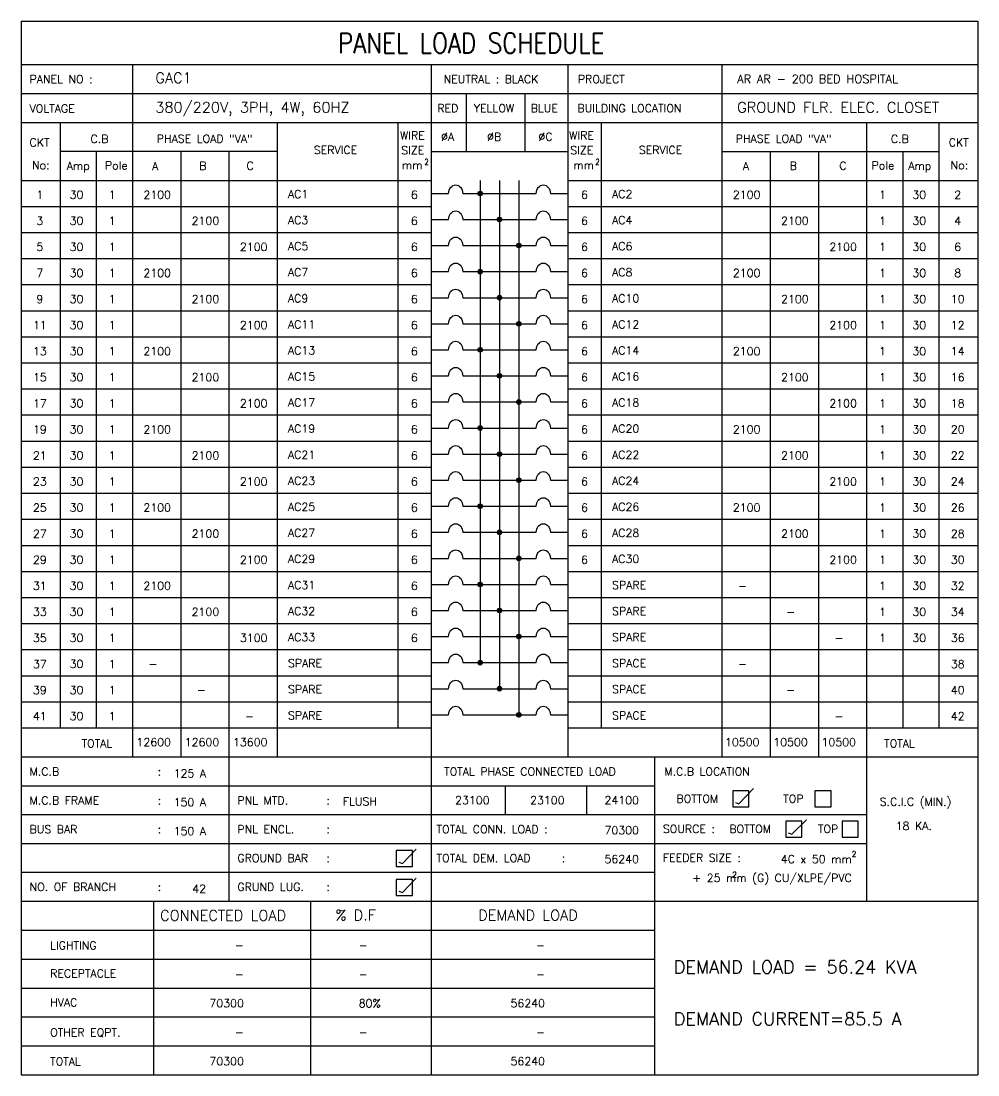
# Model space of a CAD drawing. Extents: x -146780 to -146669, y -1542 to -1454.
# Drawn here: x -146770.75 to -146749.96, y -1482.62 to -1459.73 of the extents above; entities that cross this region are included whole.
import ezdxf
from ezdxf.enums import TextEntityAlignment as Align

# ---------------------------------------------------------------- set-up
doc = ezdxf.new("R2010")
doc.units = 0
doc.header["$MEASUREMENT"] = 0
doc.layers.add('E-TXT', color=2, linetype='CONTINUOUS')
doc.layers.add('PANEL', color=2, linetype='CONTINUOUS')
doc.styles.add('ROMANS', font='ROMANS.shx', dxfattribs={"height": 0.4})
pattern_1 = [(315, (58272.155677, 581.841381), (0.00864749998874, 0.00864749998874), [])]
pattern_2 = [(315, (58272.155677, 580.14324), (0.00864749998874, 0.00864749998874), [])]
pattern_3 = [(315, (58272.155677, 578.445099), (0.00864749998874, 0.00864749998874), [])]
pattern_4 = [(315, (58272.155677, 576.746957), (0.00864749998874, 0.00864749998874), [])]
pattern_5 = [(315, (58272.155677, 575.048816), (0.00864749998874, 0.00864749998874), [])]
pattern_6 = [(315, (58272.155677, 573.350675), (0.00864749998874, 0.00864749998874), [])]

msp = doc.modelspace()

# ---------------------------------------------------------------- hatches: boundary and pattern name
at = {"layer": 'PANEL', "linetype": 'Continuous'}
h = msp.add_hatch(dxfattribs=at)
h.set_pattern_fill('ANSI31', color=256, scale=0.068485, angle=406.041, style=0)
h.set_pattern_definition([(91.040959325, (58272.155677, 581.841381), (-0.00855917542476, -0.00015552164567), [])])
h.paths.add_polyline_path([(-146760.821, -1463.477, 1), (-146760.723, -1463.477, 1)])
h = msp.add_hatch(dxfattribs=at)
h.set_pattern_fill('ANSI31', color=256, scale=0.097835, angle=270, style=0)
h.set_pattern_definition(pattern_1)
h.paths.add_polyline_path([(-146760.402, -1464.043, 1), (-146760.304, -1464.043, 1)])
h = msp.add_hatch(dxfattribs=at)
h.set_pattern_fill('ANSI31', color=256, scale=0.097835, angle=270, style=0)
h.set_pattern_definition(pattern_1)
h.paths.add_polyline_path([(-146759.885, -1464.609, 1), (-146759.982, -1464.609, 1)])
h = msp.add_hatch(dxfattribs=at)
h.set_pattern_fill('ANSI31', color=256, scale=0.097835, angle=270, style=0)
h.set_pattern_definition(pattern_1)
h.paths.add_polyline_path([(-146760.723, -1465.175, 1), (-146760.821, -1465.175, 1)])
h = msp.add_hatch(dxfattribs=at)
h.set_pattern_fill('ANSI31', color=256, scale=0.097835, angle=270, style=0)
h.set_pattern_definition(pattern_1)
h.paths.add_polyline_path([(-146760.304, -1465.741, 1), (-146760.402, -1465.741, 1)])
h = msp.add_hatch(dxfattribs=at)
h.set_pattern_fill('ANSI31', color=256, scale=0.097835, angle=270, style=0)
h.set_pattern_definition(pattern_1)
h.paths.add_polyline_path([(-146759.885, -1466.307, 1), (-146759.982, -1466.307, 1)])
h = msp.add_hatch(dxfattribs=at)
h.set_pattern_fill('ANSI31', color=256, scale=0.097835, angle=270, style=0)
h.set_pattern_definition(pattern_2)
h.paths.add_polyline_path([(-146760.723, -1466.873, 1), (-146760.821, -1466.873, 1)])
h = msp.add_hatch(dxfattribs=at)
h.set_pattern_fill('ANSI31', color=256, scale=0.097835, angle=270, style=0)
h.set_pattern_definition(pattern_2)
h.paths.add_polyline_path([(-146760.304, -1467.439, 1), (-146760.402, -1467.439, 1)])
h = msp.add_hatch(dxfattribs=at)
h.set_pattern_fill('ANSI31', color=256, scale=0.097835, angle=270, style=0)
h.set_pattern_definition(pattern_2)
h.paths.add_polyline_path([(-146759.885, -1468.005, 1), (-146759.982, -1468.005, 1)])
h = msp.add_hatch(dxfattribs=at)
h.set_pattern_fill('ANSI31', color=256, scale=0.097835, angle=270, style=0)
h.set_pattern_definition(pattern_3)
h.paths.add_polyline_path([(-146760.723, -1468.571, 1), (-146760.821, -1468.571, 1)])
h = msp.add_hatch(dxfattribs=at)
h.set_pattern_fill('ANSI31', color=256, scale=0.097835, angle=270, style=0)
h.set_pattern_definition(pattern_3)
h.paths.add_polyline_path([(-146760.304, -1469.137, 1), (-146760.402, -1469.137, 1)])
h = msp.add_hatch(dxfattribs=at)
h.set_pattern_fill('ANSI31', color=256, scale=0.097835, angle=270, style=0)
h.set_pattern_definition(pattern_3)
h.paths.add_polyline_path([(-146759.885, -1469.703, 1), (-146759.982, -1469.703, 1)])
h = msp.add_hatch(dxfattribs=at)
h.set_pattern_fill('ANSI31', color=256, scale=0.097835, angle=270, style=0)
h.set_pattern_definition(pattern_4)
h.paths.add_polyline_path([(-146760.723, -1470.269, 1), (-146760.821, -1470.269, 1)])
h = msp.add_hatch(dxfattribs=at)
h.set_pattern_fill('ANSI31', color=256, scale=0.097835, angle=270, style=0)
h.set_pattern_definition(pattern_4)
h.paths.add_polyline_path([(-146760.304, -1470.836, 1), (-146760.402, -1470.836, 1)])
h = msp.add_hatch(dxfattribs=at)
h.set_pattern_fill('ANSI31', color=256, scale=0.097835, angle=270, style=0)
h.set_pattern_definition(pattern_4)
h.paths.add_polyline_path([(-146759.885, -1471.402, 1), (-146759.982, -1471.402, 1)])
h = msp.add_hatch(dxfattribs=at)
h.set_pattern_fill('ANSI31', color=256, scale=0.097835, angle=270, style=0)
h.set_pattern_definition(pattern_5)
h.paths.add_polyline_path([(-146760.723, -1471.968, 1), (-146760.821, -1471.968, 1)])
h = msp.add_hatch(dxfattribs=at)
h.set_pattern_fill('ANSI31', color=256, scale=0.097835, angle=270, style=0)
h.set_pattern_definition(pattern_5)
h.paths.add_polyline_path([(-146760.304, -1472.534, 1), (-146760.402, -1472.534, 1)])
h = msp.add_hatch(dxfattribs=at)
h.set_pattern_fill('ANSI31', color=256, scale=0.097835, angle=270, style=0)
h.set_pattern_definition(pattern_5)
h.paths.add_polyline_path([(-146759.885, -1473.1, 1), (-146759.982, -1473.1, 1)])
h = msp.add_hatch(dxfattribs=at)
h.set_pattern_fill('ANSI31', color=256, scale=0.097835, angle=270, style=0)
h.set_pattern_definition(pattern_6)
h.paths.add_polyline_path([(-146760.723, -1473.666, 1), (-146760.821, -1473.666, 1)])
h = msp.add_hatch(dxfattribs=at)
h.set_pattern_fill('ANSI31', color=256, scale=0.097835, angle=270, style=0)
h.set_pattern_definition(pattern_6)
h.paths.add_polyline_path([(-146760.304, -1474.232, 1), (-146760.402, -1474.232, 1)])
h = msp.add_hatch(dxfattribs=at)
h.set_pattern_fill('ANSI31', color=256, scale=0.097835, angle=270, style=0)
h.set_pattern_definition(pattern_6)
h.paths.add_polyline_path([(-146759.885, -1474.798, 1), (-146759.982, -1474.798, 1)])

# ---------------------------------------------------------------- linework, layer by layer
at = {"layer": 'PANEL', "color": 6}
for p, q in [((-146770.748, -1459.735), (-146749.958, -1459.735)), ((-146770.748, -1459.735), (-146770.748, -1482.618)), ((-146749.958, -1459.735), (-146749.958, -1482.618)), ((-146770.748, -1482.618), (-146749.958, -1482.618))]:
    msp.add_line(p, q, dxfattribs=at)
at = {"layer": 'PANEL', "color": 2}
for p, q in [((-146770.748, -1460.678), (-146749.958, -1460.678)), ((-146761.838, -1460.678), (-146761.838, -1475.714)), ((-146758.868, -1460.678), (-146758.868, -1475.714)), ((-146770.748, -1461.936), (-146749.958, -1461.936)), ((-146761.838, -1462.568), (-146758.868, -1462.568)), ((-146770.748, -1475.714), (-146749.958, -1475.714))]:
    msp.add_line(p, q, dxfattribs=at)
at = {"layer": 'PANEL', "color": 11}
for p, q in [((-146768.329, -1460.678), (-146768.329, -1475.714)), ((-146755.522, -1460.678), (-146755.522, -1475.714)), ((-146769.901, -1461.936), (-146769.901, -1475.081)), ((-146765.184, -1461.936), (-146765.184, -1475.714)), ((-146762.563, -1461.936), (-146762.563, -1475.081)), ((-146758.142, -1461.936), (-146758.142, -1475.081)), ((-146752.377, -1461.936), (-146752.377, -1478.844)), ((-146750.805, -1461.936), (-146750.805, -1475.081)), ((-146765.184, -1462.565), (-146769.901, -1462.565)), ((-146769.115, -1462.565), (-146769.115, -1475.081)), ((-146767.28, -1462.565), (-146767.28, -1475.714)), ((-146766.232, -1462.565), (-146766.232, -1478.844)), ((-146755.522, -1462.565), (-146750.805, -1462.565)), ((-146754.473, -1462.565), (-146754.473, -1475.714)), ((-146753.425, -1462.565), (-146753.425, -1475.714)), ((-146751.591, -1462.565), (-146751.591, -1475.081)), ((-146770.748, -1463.194), (-146761.838, -1463.194)), ((-146758.868, -1463.194), (-146749.958, -1463.194)), ((-146770.748, -1463.76), (-146761.838, -1463.76)), ((-146758.868, -1463.76), (-146749.958, -1463.76)), ((-146770.748, -1464.326), (-146761.838, -1464.326)), ((-146758.868, -1464.326), (-146749.958, -1464.326)), ((-146770.748, -1464.892), (-146761.838, -1464.892)), ((-146758.868, -1464.892), (-146749.958, -1464.892)), ((-146770.748, -1465.458), (-146761.838, -1465.458)), ((-146758.868, -1465.458), (-146749.958, -1465.458)), ((-146770.748, -1466.024), (-146761.838, -1466.024)), ((-146758.868, -1466.024), (-146749.958, -1466.024)), ((-146770.748, -1466.59), (-146761.838, -1466.59)), ((-146758.868, -1466.59), (-146749.958, -1466.59)), ((-146770.748, -1467.156), (-146761.838, -1467.156)), ((-146758.868, -1467.156), (-146749.958, -1467.156)), ((-146770.748, -1467.722), (-146761.838, -1467.722)), ((-146758.868, -1467.722), (-146749.958, -1467.722)), ((-146770.748, -1468.288), (-146761.838, -1468.288)), ((-146758.868, -1468.288), (-146749.958, -1468.288)), ((-146770.748, -1468.854), (-146761.838, -1468.854)), ((-146758.868, -1468.854), (-146749.958, -1468.854)), ((-146770.748, -1469.42), (-146761.838, -1469.42)), ((-146758.868, -1469.42), (-146749.958, -1469.42)), ((-146770.748, -1469.986), (-146761.838, -1469.986)), ((-146758.868, -1469.986), (-146749.958, -1469.986)), ((-146770.748, -1470.553), (-146761.838, -1470.553)), ((-146758.868, -1470.553), (-146749.958, -1470.553)), ((-146770.748, -1471.119), (-146761.838, -1471.119)), ((-146758.868, -1471.119), (-146749.958, -1471.119)), ((-146770.748, -1471.685), (-146761.838, -1471.685)), ((-146758.868, -1471.685), (-146749.958, -1471.685)), ((-146770.748, -1472.251), (-146761.838, -1472.251)), ((-146758.868, -1472.251), (-146749.958, -1472.251)), ((-146770.748, -1472.817), (-146761.838, -1472.817)), ((-146758.868, -1472.817), (-146749.958, -1472.817)), ((-146770.748, -1473.383), (-146761.838, -1473.383)), ((-146758.868, -1473.383), (-146749.958, -1473.383)), ((-146770.748, -1473.949), (-146761.838, -1473.949)), ((-146758.868, -1473.949), (-146749.958, -1473.949)), ((-146770.748, -1474.515), (-146761.838, -1474.515)), ((-146758.868, -1474.515), (-146749.958, -1474.515)), ((-146770.748, -1475.081), (-146761.838, -1475.081)), ((-146758.868, -1475.081), (-146749.958, -1475.081)), ((-146761.838, -1475.714), (-146761.838, -1482.618)), ((-146756.986, -1475.714), (-146756.986, -1478.844)), ((-146770.748, -1476.34), (-146756.986, -1476.34)), ((-146760.231, -1476.34), (-146760.231, -1476.966)), ((-146758.461, -1476.34), (-146758.461, -1476.966)), ((-146770.748, -1476.966), (-146752.377, -1476.966)), ((-146770.748, -1477.592), (-146752.377, -1477.592)), ((-146770.748, -1478.218), (-146756.986, -1478.218)), ((-146770.748, -1478.844), (-146749.958, -1478.844)), ((-146767.867, -1478.844), (-146767.867, -1482.618)), ((-146764.458, -1478.844), (-146764.458, -1482.618)), ((-146756.986, -1478.844), (-146756.986, -1482.618)), ((-146770.748, -1479.473), (-146756.986, -1479.473)), ((-146770.748, -1480.102), (-146756.986, -1480.102)), ((-146770.748, -1480.731), (-146756.986, -1480.731)), ((-146770.748, -1481.36), (-146756.986, -1481.36)), ((-146770.748, -1481.989), (-146756.986, -1481.989))]:
    msp.add_line(p, q, dxfattribs=at)
at = {"layer": 'PANEL'}
for p, q in [((-146770.748, -1461.304), (-146749.958, -1461.304)), ((-146761.068, -1462.568), (-146761.068, -1461.304)), ((-146759.792, -1462.568), (-146759.792, -1461.304)), ((-146760.772, -1463.194), (-146760.772, -1473.666)), ((-146760.353, -1463.194), (-146760.353, -1474.232)), ((-146759.933, -1463.194), (-146759.933, -1474.798)), ((-146761.838, -1463.477), (-146761.459, -1463.477)), ((-146761.151, -1463.477), (-146759.555, -1463.477)), ((-146759.247, -1463.477), (-146758.868, -1463.477)), ((-146761.838, -1464.043), (-146761.459, -1464.043)), ((-146761.151, -1464.043), (-146759.555, -1464.043)), ((-146759.247, -1464.043), (-146758.868, -1464.043)), ((-146761.838, -1464.609), (-146761.459, -1464.609)), ((-146761.151, -1464.609), (-146759.555, -1464.609)), ((-146759.247, -1464.609), (-146758.868, -1464.609)), ((-146761.838, -1465.175), (-146761.459, -1465.175)), ((-146761.151, -1465.175), (-146759.555, -1465.175)), ((-146759.247, -1465.175), (-146758.868, -1465.175)), ((-146761.838, -1465.741), (-146761.459, -1465.741)), ((-146761.151, -1465.741), (-146759.555, -1465.741)), ((-146759.247, -1465.741), (-146758.868, -1465.741)), ((-146761.838, -1466.307), (-146761.459, -1466.307)), ((-146761.151, -1466.307), (-146759.555, -1466.307)), ((-146759.247, -1466.307), (-146758.868, -1466.307)), ((-146761.838, -1466.873), (-146761.459, -1466.873)), ((-146761.151, -1466.873), (-146759.555, -1466.873)), ((-146759.247, -1466.873), (-146758.868, -1466.873)), ((-146761.838, -1467.439), (-146761.459, -1467.439)), ((-146761.151, -1467.439), (-146759.555, -1467.439)), ((-146759.247, -1467.439), (-146758.868, -1467.439)), ((-146761.838, -1468.005), (-146761.459, -1468.005)), ((-146761.151, -1468.005), (-146759.555, -1468.005)), ((-146759.247, -1468.005), (-146758.868, -1468.005)), ((-146761.838, -1468.571), (-146761.459, -1468.571)), ((-146761.151, -1468.571), (-146759.555, -1468.571)), ((-146759.247, -1468.571), (-146758.868, -1468.571)), ((-146761.838, -1469.137), (-146761.459, -1469.137)), ((-146761.151, -1469.137), (-146759.555, -1469.137)), ((-146759.247, -1469.137), (-146758.868, -1469.137)), ((-146761.838, -1469.703), (-146761.459, -1469.703)), ((-146761.151, -1469.703), (-146759.555, -1469.703)), ((-146759.247, -1469.703), (-146758.868, -1469.703)), ((-146761.838, -1470.269), (-146761.459, -1470.269)), ((-146761.151, -1470.269), (-146759.555, -1470.269)), ((-146759.247, -1470.269), (-146758.868, -1470.269)), ((-146761.838, -1470.836), (-146761.459, -1470.836)), ((-146761.151, -1470.836), (-146759.555, -1470.836)), ((-146759.247, -1470.836), (-146758.868, -1470.836)), ((-146761.838, -1471.402), (-146761.459, -1471.402)), ((-146761.151, -1471.402), (-146759.555, -1471.402)), ((-146759.247, -1471.402), (-146758.868, -1471.402)), ((-146761.838, -1471.968), (-146761.459, -1471.968)), ((-146761.151, -1471.968), (-146759.555, -1471.968)), ((-146759.247, -1471.968), (-146758.868, -1471.968)), ((-146761.838, -1472.534), (-146761.459, -1472.534)), ((-146761.151, -1472.534), (-146759.555, -1472.534)), ((-146759.247, -1472.534), (-146758.868, -1472.534)), ((-146761.838, -1473.1), (-146761.459, -1473.1)), ((-146761.151, -1473.1), (-146759.555, -1473.1)), ((-146759.247, -1473.1), (-146758.868, -1473.1)), ((-146761.838, -1473.666), (-146761.459, -1473.666)), ((-146761.151, -1473.666), (-146759.555, -1473.666)), ((-146759.247, -1473.666), (-146758.868, -1473.666)), ((-146761.838, -1474.232), (-146761.459, -1474.232)), ((-146761.151, -1474.232), (-146759.555, -1474.232)), ((-146759.247, -1474.232), (-146758.868, -1474.232)), ((-146761.838, -1474.798), (-146761.459, -1474.798)), ((-146761.151, -1474.798), (-146759.555, -1474.798)), ((-146759.247, -1474.798), (-146758.868, -1474.798)), ((-146755.15, -1476.734), (-146754.831, -1476.401)), ((-146755.225, -1476.703), (-146755.15, -1476.734)), ((-146754.003, -1477.389), (-146753.684, -1477.076)), ((-146754.078, -1477.359), (-146754.003, -1477.389)), ((-146762.463, -1478.029), (-146762.164, -1477.717)), ((-146762.538, -1477.999), (-146762.463, -1478.029)), ((-146762.463, -1478.657), (-146762.164, -1478.344)), ((-146762.538, -1478.627), (-146762.463, -1478.657))]:
    msp.add_line(p, q, dxfattribs=at)
at = {"layer": 'PANEL', "color": 11}
for points in [[(-146754.933, -1476.45), (-146755.283, -1476.45), (-146755.283, -1476.8), (-146754.933, -1476.8)], [(-146753.149, -1476.45), (-146753.498, -1476.45), (-146753.498, -1476.8), (-146753.149, -1476.8)], [(-146753.786, -1477.106), (-146754.135, -1477.106), (-146754.135, -1477.455), (-146753.786, -1477.455)], [(-146752.559, -1477.106), (-146752.908, -1477.106), (-146752.908, -1477.455), (-146752.559, -1477.455)], [(-146762.246, -1477.746), (-146762.595, -1477.746), (-146762.595, -1478.095), (-146762.246, -1478.095)], [(-146762.246, -1478.374), (-146762.595, -1478.374), (-146762.595, -1478.723), (-146762.246, -1478.723)]]:
    msp.add_lwpolyline(points, close=True, dxfattribs=at)
at = {"layer": 'PANEL'}
for centre in [(-146760.772, -1463.477), (-146760.353, -1464.043), (-146759.933, -1464.609), (-146760.772, -1465.175), (-146760.353, -1465.741), (-146759.933, -1466.307), (-146760.772, -1466.873), (-146760.353, -1467.439), (-146759.933, -1468.005), (-146760.772, -1468.571), (-146760.353, -1469.137), (-146759.933, -1469.703), (-146760.772, -1470.269), (-146760.353, -1470.836), (-146759.933, -1471.402), (-146760.772, -1471.968), (-146760.353, -1472.534), (-146759.933, -1473.1), (-146760.772, -1473.666), (-146760.353, -1474.232), (-146759.933, -1474.798)]:
    msp.add_circle(centre, 0.0489, dxfattribs=at)
at = {"layer": 'PANEL', "extrusion": (0, 0, -1)}
for centre in [(-146761.305, -1463.477), (-146759.401, -1463.477), (-146761.305, -1464.043), (-146759.401, -1464.043), (-146761.305, -1464.609), (-146759.401, -1464.609), (-146761.305, -1465.175), (-146759.401, -1465.175), (-146761.305, -1465.741), (-146759.401, -1465.741), (-146761.305, -1466.307), (-146759.401, -1466.307), (-146761.305, -1466.873), (-146759.401, -1466.873), (-146761.305, -1467.439), (-146759.401, -1467.439), (-146761.305, -1468.005), (-146759.401, -1468.005), (-146761.305, -1468.571), (-146759.401, -1468.571), (-146761.305, -1469.137), (-146759.401, -1469.137), (-146761.305, -1469.703), (-146759.401, -1469.703), (-146761.305, -1470.269), (-146759.401, -1470.269), (-146761.305, -1470.836), (-146759.401, -1470.836), (-146761.305, -1471.402), (-146759.401, -1471.402), (-146761.305, -1471.968), (-146759.401, -1471.968), (-146761.305, -1472.534), (-146759.401, -1472.534), (-146761.305, -1473.1), (-146759.401, -1473.1), (-146761.305, -1473.666), (-146759.401, -1473.666), (-146761.305, -1474.232), (-146759.401, -1474.232), (-146761.305, -1474.798), (-146759.401, -1474.798)]:
    msp.add_ellipse(centre, major_axis=(0, 0.185), ratio=0.833333, start_param=-1.570796, end_param=1.570796, dxfattribs=at)

# ---------------------------------------------------------------- texts
at = {"layer": 'E-TXT', "style": 'ROMANS'}
for s, height, p in [('GAC1', 0.2306, (-146767.83, -1461.083)), ('AR AR - 200 BED HOSPITAL', 0.18169, (-146755.189, -1461.081)), ('380/220V, 3PH, 4W, 60HZ', 0.23061, (-146767.83, -1461.723)), ('GROUND FLR. ELEC. CLOSET', 0.23061, (-146755.189, -1461.723)), ('30', 0.1747, (-146769.693, -1463.593)), ('30', 0.1747, (-146751.382, -1463.593)), ('30', 0.1747, (-146769.693, -1464.159)), ('30', 0.1747, (-146751.382, -1464.159)), ('30', 0.1747, (-146769.693, -1464.726)), ('30', 0.1747, (-146751.382, -1464.726)), ('30', 0.1747, (-146769.693, -1465.292)), ('30', 0.1747, (-146751.382, -1465.292)), ('30', 0.1747, (-146769.693, -1465.858)), ('30', 0.1747, (-146751.382, -1465.858)), ('30', 0.1747, (-146769.693, -1466.424)), ('30', 0.1747, (-146751.382, -1466.424)), ('30', 0.1747, (-146769.693, -1466.99)), ('30', 0.1747, (-146751.382, -1466.99)), ('30', 0.1747, (-146769.693, -1467.556)), ('30', 0.1747, (-146751.382, -1467.556)), ('30', 0.1747, (-146769.693, -1468.122)), ('30', 0.1747, (-146751.382, -1468.122)), ('30', 0.1747, (-146769.693, -1468.688)), ('30', 0.1747, (-146751.382, -1468.688)), ('30', 0.1747, (-146769.693, -1469.254)), ('30', 0.1747, (-146751.382, -1469.254)), ('30', 0.1747, (-146769.693, -1469.82)), ('30', 0.1747, (-146751.382, -1469.82)), ('30', 0.1747, (-146769.693, -1470.386)), ('30', 0.1747, (-146751.382, -1470.386)), ('30', 0.1747, (-146769.693, -1470.952)), ('30', 0.1747, (-146751.382, -1470.952)), ('30', 0.1747, (-146769.693, -1471.518)), ('30', 0.1747, (-146751.382, -1471.518)), ('30', 0.1747, (-146769.693, -1472.084)), ('30', 0.1747, (-146751.382, -1472.084)), ('30', 0.1747, (-146769.693, -1472.65)), ('30', 0.1747, (-146751.382, -1472.65)), ('30', 0.1747, (-146769.693, -1473.216)), ('30', 0.1747, (-146751.382, -1473.216)), ('30', 0.1747, (-146769.693, -1473.782)), ('30', 0.1747, (-146769.693, -1474.348)), ('30', 0.1747, (-146769.693, -1474.914))]:
    msp.add_text(s, height=height, dxfattribs=at).set_placement(p)
for s, p in [('1', (-146768.768, -1463.507)), ('6', (-146762.204, -1463.507)), ('6', (-146758.508, -1463.507)), ('1', (-146752.03, -1463.507)), ('1', (-146768.768, -1464.073)), ('6', (-146762.204, -1464.073)), ('6', (-146758.508, -1464.073)), ('1', (-146752.03, -1464.073)), ('1', (-146768.768, -1464.639)), ('6', (-146762.204, -1464.639)), ('6', (-146758.508, -1464.639)), ('1', (-146752.03, -1464.639)), ('1', (-146768.768, -1465.205)), ('6', (-146762.204, -1465.205)), ('6', (-146758.508, -1465.205)), ('1', (-146752.03, -1465.205)), ('1', (-146768.768, -1465.771)), ('6', (-146762.204, -1465.771)), ('6', (-146758.508, -1465.771)), ('1', (-146752.03, -1465.771)), ('1', (-146768.768, -1466.337)), ('6', (-146762.204, -1466.337)), ('6', (-146758.508, -1466.337)), ('1', (-146752.03, -1466.337)), ('1', (-146768.768, -1466.903)), ('6', (-146762.204, -1466.903)), ('6', (-146758.508, -1466.903)), ('1', (-146752.03, -1466.903)), ('1', (-146768.768, -1467.469)), ('6', (-146762.204, -1467.469)), ('6', (-146758.508, -1467.469)), ('1', (-146752.03, -1467.469)), ('1', (-146768.768, -1468.036)), ('6', (-146762.204, -1468.036)), ('6', (-146758.508, -1468.036)), ('1', (-146752.03, -1468.036)), ('1', (-146768.768, -1468.602)), ('6', (-146762.204, -1468.602)), ('6', (-146758.508, -1468.602)), ('1', (-146752.03, -1468.602)), ('1', (-146768.768, -1469.168)), ('6', (-146762.204, -1469.168)), ('6', (-146758.508, -1469.168)), ('1', (-146752.03, -1469.168)), ('1', (-146768.768, -1469.734)), ('6', (-146762.204, -1469.734)), ('6', (-146758.508, -1469.734)), ('1', (-146752.03, -1469.734)), ('1', (-146768.768, -1470.3)), ('6', (-146762.204, -1470.3)), ('6', (-146758.508, -1470.3)), ('1', (-146752.03, -1470.3)), ('1', (-146768.768, -1470.866)), ('6', (-146762.204, -1470.866)), ('6', (-146758.508, -1470.866)), ('1', (-146752.03, -1470.866)), ('1', (-146768.768, -1471.432)), ('6', (-146762.204, -1471.432)), ('6', (-146758.508, -1471.432)), ('1', (-146752.03, -1471.432)), ('1', (-146768.768, -1471.998)), ('6', (-146762.204, -1471.998)), ('1', (-146752.03, -1471.998)), ('1', (-146768.768, -1472.564)), ('6', (-146762.204, -1472.564)), ('1', (-146752.03, -1472.564)), ('1', (-146768.768, -1473.13)), ('6', (-146762.204, -1473.13)), ('1', (-146752.03, -1473.13)), ('1', (-146768.768, -1473.696)), ('1', (-146768.768, -1474.262)), ('1', (-146768.768, -1474.828))]:
    msp.add_text(s, height=0.175, dxfattribs=at).set_placement(p, align=Align.MIDDLE)
for s, height, p in [('2100', 0.1747, (-146767.491, -1463.593)), ('2100', 0.1747, (-146754.684, -1463.593)), ('2100', 0.1747, (-146766.443, -1464.159)), ('2100', 0.1747, (-146753.636, -1464.159)), ('2100', 0.1747, (-146765.395, -1464.726)), ('2100', 0.1747, (-146752.588, -1464.726)), ('2100', 0.1747, (-146767.491, -1465.292)), ('2100', 0.1747, (-146754.684, -1465.292)), ('2100', 0.1747, (-146766.443, -1465.858)), ('2100', 0.1747, (-146753.636, -1465.858)), ('2100', 0.1747, (-146765.395, -1466.424)), ('2100', 0.1747, (-146752.588, -1466.424)), ('2100', 0.1747, (-146767.491, -1466.99)), ('2100', 0.1747, (-146754.684, -1466.99)), ('2100', 0.1747, (-146766.443, -1467.556)), ('2100', 0.1747, (-146753.636, -1467.556)), ('2100', 0.1747, (-146765.395, -1468.122)), ('2100', 0.1747, (-146752.588, -1468.122)), ('2100', 0.1747, (-146767.491, -1468.688)), ('2100', 0.1747, (-146754.684, -1468.688)), ('2100', 0.1747, (-146766.443, -1469.254)), ('2100', 0.1747, (-146753.636, -1469.254)), ('2100', 0.1747, (-146765.395, -1469.82)), ('2100', 0.1747, (-146752.588, -1469.82)), ('2100', 0.1747, (-146767.491, -1470.386)), ('2100', 0.1747, (-146754.684, -1470.386)), ('2100', 0.1747, (-146766.443, -1470.952)), ('2100', 0.1747, (-146753.636, -1470.952)), ('2100', 0.1747, (-146765.395, -1471.518)), ('2100', 0.1747, (-146752.588, -1471.518)), ('2100', 0.1747, (-146767.491, -1472.084)), ('-', 0.175, (-146754.976, -1472.084)), ('2100', 0.1747, (-146766.443, -1472.65)), ('-', 0.175, (-146753.928, -1472.65)), ('3100', 0.1747, (-146765.395, -1473.216)), ('-', 0.175, (-146752.88, -1473.216)), ('-', 0.175, (-146767.783, -1473.782)), ('-', 0.175, (-146754.976, -1473.782)), ('-', 0.175, (-146766.735, -1474.348)), ('-', 0.175, (-146753.928, -1474.348)), ('-', 0.175, (-146765.687, -1474.914)), ('-', 0.175, (-146752.88, -1474.914)), ('12600', 0.1747, (-146767.491, -1475.48)), ('12600', 0.1747, (-146766.443, -1475.48)), ('13600', 0.1747, (-146765.395, -1475.48)), ('10500', 0.1747, (-146754.704, -1475.48)), ('10500', 0.1747, (-146753.656, -1475.48)), ('10500', 0.1747, (-146752.607, -1475.48)), ('125 A', 0.1747, (-146766.728, -1476.158)), ('150 A', 0.1747, (-146766.728, -1476.784)), ('FLUSH', 0.1747, (-146763.015, -1476.766)), ('23100', 0.1747, (-146760.568, -1476.74)), ('23100', 0.1747, (-146758.939, -1476.74)), ('24100', 0.1747, (-146757.323, -1476.74)), ('150 A', 0.1747, (-146766.728, -1477.41)), ('70300', 0.1747, (-146757.323, -1477.392)), ('2', 0.122, (-146752.597, -1477.88)), ('56240', 0.1747, (-146757.323, -1478.018)), ('4C x 50 mm', 0.1747, (-146752.698, -1478.018)), ('+ 25 mm (G) CU/XLPE/PVC', 0.17471, (-146752.698, -1478.428)), ('2', 0.122, (-146755.194, -1478.331)), ('42', 0.1747, (-146766.728, -1478.662)), ('-', 0.175, (-146765.907, -1479.892)), ('-', 0.175, (-146759.364, -1479.892)), ('-', 0.175, (-146765.907, -1480.521)), ('-', 0.175, (-146759.364, -1480.521)), ('70300', 0.1747, (-146765.907, -1481.15)), ('56240', 0.1747, (-146759.364, -1481.15)), ('-', 0.175, (-146765.907, -1481.779)), ('-', 0.175, (-146759.364, -1481.779)), ('70300', 0.1747, (-146765.907, -1482.408)), ('56240', 0.1747, (-146759.364, -1482.408))]:
    msp.add_text(s, height=height, dxfattribs=at).set_placement(p, align=Align.RIGHT)
at = {"layer": 'PANEL', "color": 6, "style": 'ROMANS', "width": 0.833333}
msp.add_text('PANEL LOAD SCHEDULE', height=0.44026, dxfattribs=at).set_placement((-146763.863, -1460.434))
at = {"layer": 'PANEL', "style": 'ROMANS'}
for s, height, p in [('PANEL NO :', 0.1747, (-146770.563, -1461.083)), ('NEUTRAL : BLACK', 0.17471, (-146761.566, -1461.083)), ('PROJECT', 0.1747, (-146758.65, -1461.083)), ('VOLTAGE', 0.1747, (-146770.563, -1461.721)), ('RED', 0.1747, (-146761.703, -1461.715)), ('YELLOW', 0.1747, (-146760.91, -1461.715)), ('BLUE', 0.1747, (-146759.676, -1461.715)), ('BUILDING LOCATION', 0.17471, (-146758.659, -1461.715)), ('C.B', 0.1747, (-146769.238, -1462.382)), ('PHASE LOAD "VA"', 0.17471, (-146767.799, -1462.376)), ('WIRE', 0.1747, (-146762.515, -1462.306)), ('%%CA', 0.1747, (-146761.622, -1462.334)), ('%%CB', 0.1747, (-146760.622, -1462.334)), ('%%CC', 0.1747, (-146759.507, -1462.334)), ('WIRE', 0.1747, (-146758.84, -1462.306)), ('PHASE LOAD "VA"', 0.17471, (-146755.22, -1462.376)), ('C.B', 0.1747, (-146751.85, -1462.382)), ('CKT', 0.1747, (-146770.563, -1462.457)), ('SERVICE', 0.1747, (-146764.387, -1462.621)), ('SIZE', 0.1747, (-146762.489, -1462.627)), ('SIZE', 0.1747, (-146758.815, -1462.627)), ('SERVICE', 0.1747, (-146757.326, -1462.621)), ('CKT', 0.1747, (-146750.592, -1462.457)), ('No:', 0.1747, (-146770.511, -1462.95)), ('Amp', 0.1747, (-146769.757, -1462.964)), ('Pole', 0.1747, (-146768.927, -1462.957)), ('A', 0.175, (-146767.901, -1462.973)), ('B', 0.175, (-146766.877, -1462.965)), ('C', 0.175, (-146765.849, -1462.963)), ('mm', 0.1747, (-146762.473, -1462.948)), ('mm', 0.1747, (-146758.748, -1462.948)), ('A', 0.175, (-146755.065, -1462.973)), ('B', 0.175, (-146754.047, -1462.965)), ('C', 0.175, (-146752.97, -1462.963)), ('Pole', 0.1747, (-146752.27, -1462.957)), ('Amp', 0.1747, (-146751.472, -1462.964)), ('No:', 0.1747, (-146750.552, -1462.95)), ('AC1', 0.1747, (-146764.949, -1463.578)), ('AC2', 0.1747, (-146757.907, -1463.578)), ('AC3', 0.1747, (-146764.949, -1464.144)), ('AC4', 0.1747, (-146757.907, -1464.144)), ('AC5', 0.1747, (-146764.949, -1464.71)), ('AC6', 0.1747, (-146757.907, -1464.71)), ('AC7', 0.1747, (-146764.949, -1465.276)), ('AC8', 0.1747, (-146757.907, -1465.276)), ('AC9', 0.1747, (-146764.949, -1465.842)), ('AC10', 0.1747, (-146757.907, -1465.842)), ('AC11', 0.1747, (-146764.949, -1466.408)), ('AC12', 0.1747, (-146757.907, -1466.408)), ('AC13', 0.1747, (-146764.949, -1466.974)), ('AC14', 0.1747, (-146757.907, -1466.974)), ('AC15', 0.1747, (-146764.949, -1467.54)), ('AC16', 0.1747, (-146757.907, -1467.54)), ('AC17', 0.1747, (-146764.949, -1468.106)), ('AC18', 0.1747, (-146757.907, -1468.106)), ('AC19', 0.1747, (-146764.949, -1468.672)), ('AC20', 0.1747, (-146757.907, -1468.672)), ('AC21', 0.1747, (-146764.949, -1469.238)), ('AC22', 0.1747, (-146757.907, -1469.238)), ('AC23', 0.1747, (-146764.949, -1469.804)), ('AC24', 0.1747, (-146757.907, -1469.804)), ('AC25', 0.1747, (-146764.949, -1470.37)), ('AC26', 0.1747, (-146757.907, -1470.37)), ('AC27', 0.1747, (-146764.949, -1470.936)), ('AC28', 0.1747, (-146757.907, -1470.936)), ('AC29', 0.1747, (-146764.949, -1471.502)), ('AC30', 0.1747, (-146757.907, -1471.502)), ('AC31', 0.1747, (-146764.949, -1472.068)), ('SPARE', 0.1747, (-146757.907, -1472.068)), ('AC32', 0.1747, (-146764.949, -1472.634)), ('SPARE', 0.1747, (-146757.907, -1472.634)), ('AC33', 0.1747, (-146764.949, -1473.2)), ('SPARE', 0.1747, (-146757.907, -1473.2)), ('SPARE', 0.1747, (-146764.949, -1473.766)), ('SPACE', 0.1747, (-146757.907, -1473.766)), ('SPARE', 0.1747, (-146764.949, -1474.332)), ('SPACE', 0.1747, (-146757.907, -1474.332)), ('SPARE', 0.1747, (-146764.949, -1474.898)), ('SPACE', 0.1747, (-146757.907, -1474.898)), ('TOTAL', 0.1747, (-146769.433, -1475.507)), ('TOTAL', 0.1747, (-146751.996, -1475.507)), ('M.C.B', 0.1747, (-146770.563, -1476.119)), ('TOTAL PHASE CONNECTED LOAD', 0.17471, (-146761.556, -1476.119)), ('M.C.B LOCATION', 0.17471, (-146756.77, -1476.119)), (':', 0.175, (-146767.781, -1476.119)), ('M.C.B FRAME', 0.17471, (-146770.563, -1476.745)), (':', 0.175, (-146767.781, -1476.745)), ('PNL MTD.', 0.1747, (-146766.047, -1476.745)), (':', 0.175, (-146764.113, -1476.745)), ('BOTTOM', 0.1747, (-146756.508, -1476.708)), ('TOP', 0.1747, (-146754.188, -1476.708)), ('S.C.I.C (MIN.)', 0.17471, (-146752.092, -1476.774)), ('BUS BAR', 0.1747, (-146770.563, -1477.371)), (':', 0.175, (-146767.781, -1477.371)), ('PNL ENCL.', 0.1747, (-146766.047, -1477.371)), (':', 0.175, (-146764.113, -1477.371)), ('TOTAL CONN. LOAD :', 0.17471, (-146761.72, -1477.371)), ('SOURCE :', 0.1747, (-146756.803, -1477.364)), ('BOTTOM', 0.1747, (-146755.36, -1477.364)), ('TOP', 0.1747, (-146753.434, -1477.364)), ('18 KA.', 0.1747, (-146751.745, -1477.298)), ('GROUND BAR', 0.1747, (-146766.047, -1477.997)), (':', 0.175, (-146764.113, -1477.997)), ('TOTAL DEM. LOAD ', 0.17471, (-146761.72, -1477.997)), (':', 0.175, (-146758.999, -1477.997)), ('FEEDER SIZE :', 0.17471, (-146756.803, -1477.99)), ('NO. OF BRANCH', 0.17471, (-146770.563, -1478.623)), ('GRUND LUG.', 0.1747, (-146766.047, -1478.623)), (':', 0.175, (-146767.781, -1478.623)), (':', 0.175, (-146764.113, -1478.623)), ('CONNECTED LOAD', 0.23061, (-146767.727, -1479.271)), ('% D.F', 0.2306, (-146763.916, -1479.264)), ('DEMAND LOAD', 0.23061, (-146760.815, -1479.264)), ('LIGHTING', 0.1747, (-146770.116, -1479.893)), ('-', 0.175, (-146763.413, -1479.893)), ('DEMAND LOAD = 56.24 KVA', 0.27953, (-146756.566, -1480.414)), ('RECEPTACLE', 0.1747, (-146770.116, -1480.501)), ('-', 0.175, (-146763.413, -1480.522)), ('HVAC', 0.1747, (-146770.116, -1481.13)), ('80%', 0.1747, (-146763.413, -1481.151)), ('DEMAND CURRENT=85.5 A', 0.27953, (-146756.566, -1481.541)), ('OTHER EQPT.', 0.17471, (-146770.116, -1481.782)), ('-', 0.175, (-146763.413, -1481.78)), ('TOTAL', 0.1747, (-146770.116, -1482.411))]:
    msp.add_text(s, height=height, dxfattribs=at).set_placement(p)
at = {"layer": 'PANEL', "style": 'ROMANS', "width": 0.833333}
for p in [(-146761.985, -1462.859), (-146758.272, -1462.859)]:
    msp.add_text('2', height=0.132, dxfattribs=at).set_placement(p)
at = {"layer": 'PANEL', "style": 'ROMANS'}
for s, height, p in [('1', 0.175, (-146770.34, -1463.507)), ('2', 0.175, (-146750.397, -1463.507)), ('3', 0.175, (-146770.34, -1464.073)), ('4', 0.175, (-146750.397, -1464.073)), ('5', 0.175, (-146770.34, -1464.639)), ('6', 0.175, (-146750.397, -1464.639)), ('7', 0.175, (-146770.34, -1465.205)), ('8', 0.175, (-146750.397, -1465.205)), ('9', 0.175, (-146770.34, -1465.771)), ('10', 0.1747, (-146750.397, -1465.771)), ('11', 0.1747, (-146770.34, -1466.337)), ('12', 0.1747, (-146750.397, -1466.337)), ('13', 0.1747, (-146770.34, -1466.903)), ('14', 0.1747, (-146750.397, -1466.903)), ('15', 0.1747, (-146770.34, -1467.469)), ('16', 0.1747, (-146750.397, -1467.469)), ('17', 0.1747, (-146770.34, -1468.036)), ('18', 0.1747, (-146750.397, -1468.036)), ('19', 0.1747, (-146770.34, -1468.602)), ('20', 0.1747, (-146750.397, -1468.602)), ('21', 0.1747, (-146770.34, -1469.168)), ('22', 0.1747, (-146750.397, -1469.168)), ('23', 0.1747, (-146770.34, -1469.734)), ('24', 0.1747, (-146750.397, -1469.734)), ('25', 0.1747, (-146770.34, -1470.3)), ('26', 0.1747, (-146750.397, -1470.3)), ('27', 0.1747, (-146770.34, -1470.866)), ('28', 0.1747, (-146750.397, -1470.866)), ('29', 0.1747, (-146770.34, -1471.432)), ('30', 0.1747, (-146750.397, -1471.432)), ('31', 0.1747, (-146770.34, -1471.998)), ('32', 0.1747, (-146750.397, -1471.998)), ('33', 0.1747, (-146770.34, -1472.564)), ('34', 0.1747, (-146750.397, -1472.564)), ('35', 0.1747, (-146770.34, -1473.13)), ('36', 0.1747, (-146750.397, -1473.13)), ('37', 0.1747, (-146770.34, -1473.696)), ('38', 0.1747, (-146750.397, -1473.696)), ('39', 0.1747, (-146770.34, -1474.262)), ('40', 0.1747, (-146750.397, -1474.262)), ('41', 0.1747, (-146770.34, -1474.828)), ('42', 0.1747, (-146750.397, -1474.828))]:
    msp.add_text(s, height=height, dxfattribs=at).set_placement(p, align=Align.MIDDLE)

doc.saveas('drawing.dxf')
